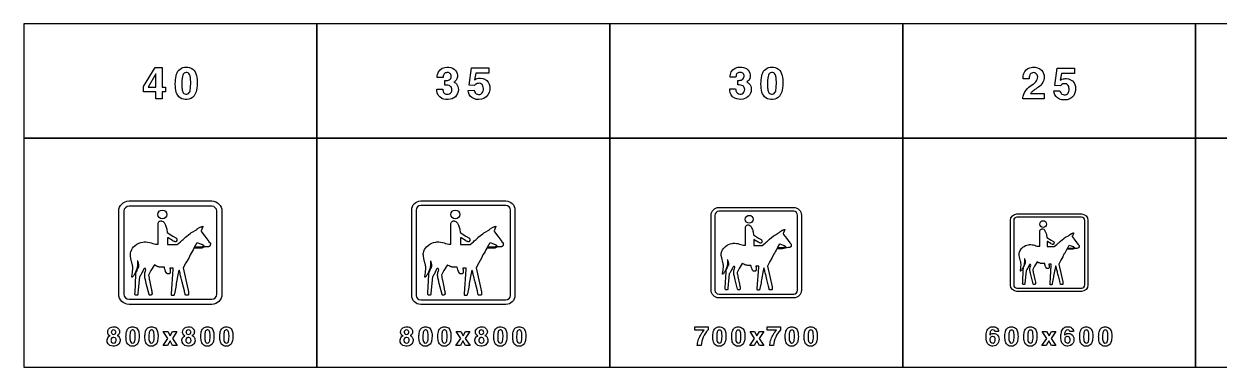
# Model space of a CAD drawing. Extents: x 0 to 18160, y 0 to 2655.
# Drawn here: x 0 to 9262, y 0 to 2655 of the extents above; entities that cross this region are included whole.
import ezdxf

# ---------------------------------------------------------------- set-up
doc = ezdxf.new("R2010")
doc.units = 0
doc.header["$MEASUREMENT"] = 0

msp = doc.modelspace()

# ---------------------------------------------------------------- linework, layer by layer
for points in [[(0, 1770), (2270, 1770), (2270, 2655), (0, 2655)], [(2270, 1770), (4540, 1770), (4540, 2655), (2270, 2655)], [(4540, 1770), (6810, 1770), (6810, 2655), (4540, 2655)], [(6810, 1770), (9080, 1770), (9080, 2655), (6810, 2655)], [(9080, 1770), (11350, 1770), (11350, 2655), (9080, 2655)], [(927.496, 2171.35), (1017.9, 2317.79), (1070.98, 2317.79), (1070.98, 2166.57), (1097.95, 2166.57), (1097.95, 2128.53), (1070.98, 2128.53), (1070.98, 2076.28), (1023.46, 2076.28), (1023.46, 2128.53), (927.496, 2128.53)], [(1023.46, 2269.13), (963.474, 2166.57), (1023.46, 2166.57)], [(0, 0), (2270, 0), (2270, 1770), (0, 1770)], [(2270, 0), (4540, 0), (4540, 1770), (2270, 1770)], [(4540, 0), (6810, 0), (6810, 1770), (4540, 1770)], [(6810, 0), (9080, 0), (9080, 1770), (6810, 1770)], [(9080, 0), (11350, 0), (11350, 1770), (9080, 1770)], [(1115.2, 221.769), (1080.08, 276.319), (1114.84, 276.319), (1133.11, 242.267), (1151.83, 276.319), (1185.98, 276.319), (1150.44, 222.29), (1186.95, 166.272), (1152.4, 166.272), (1132.54, 202.362), (1112.14, 166.272), (1077.99, 166.272)], [(3385.19, 221.769), (3350.07, 276.319), (3384.84, 276.319), (3403.11, 242.267), (3421.83, 276.319), (3455.97, 276.319), (3420.43, 222.29), (3456.95, 166.272), (3422.4, 166.272), (3402.54, 202.362), (3382.14, 166.272), (3347.99, 166.272)], [(5662.41, 221.386), (5627.29, 275.936), (5662.06, 275.936), (5680.33, 241.884), (5699.05, 275.936), (5733.19, 275.936), (5697.65, 221.908), (5734.17, 165.889), (5699.62, 165.889), (5679.76, 201.979), (5659.35, 165.889), (5625.21, 165.889)], [(7925.79, 221.523), (7890.67, 276.072), (7925.43, 276.072), (7943.7, 242.02), (7962.42, 276.072), (7996.57, 276.072), (7961.03, 222.044), (7997.54, 166.025), (7962.99, 166.025), (7943.13, 202.115), (7922.73, 166.025), (7888.58, 166.025)]]:
    msp.add_lwpolyline(points, close=True)
for points in [[(1173.29, 2191.65, -0.0563084), (1179.33, 2254.48, -0.130301), (1201.53, 2298.28, -0.174843), (1243.35, 2319.69, -0.147552), (1296.47, 2313.05, -0.192146), (1333.28, 2269.88, -0.0833996), (1342.52, 2212.85, -0.0545507), (1337.51, 2142.08, -0.116773), (1318.43, 2098, -0.221099), (1263.57, 2070.32, -0.162564), (1212.11, 2082.84, -0.174743), (1180.84, 2128.26, -0.0640867), (1173.37, 2186.95)], [(3199.84, 2150.87), (3246.2, 2150.87, 0.0411845), (3248.26, 2135.66, 0.335066), (3278.75, 2110.39, 0.276505), (3310.74, 2124.92, 0.158203), (3316.31, 2145.65, 0.0878221), (3313.34, 2161.57, 0.217575), (3294.82, 2178.43, 0.0882727), (3273.57, 2181.56), (3262.75, 2181.56), (3262.75, 2216.82, 0.0282129), (3282.34, 2217.42, 0.50028), (3309.32, 2262.91, 0.235001), (3290.79, 2277.96, 0.165496), (3265.12, 2275.67, 0.220849), (3250.9, 2259.12, 0.055705), (3248.02, 2240.92), (3203.2, 2240.92, -0.0488003), (3204.97, 2263.51, -0.30773), (3262.59, 2318.01, -0.146685), (3322.07, 2312.08, -0.469869), (3348.61, 2219.31, -0.0891152), (3336.57, 2207.54), (3332.3, 2204.54, -0.0245333), (3343.48, 2198.14, -0.202429), (3365.75, 2161.45, -0.422325), (3303.08, 2072, -0.154301), (3238.98, 2079.19, -0.287878), (3199.96, 2139.89, -0.0143877)], [(3442.43, 2139.57), (3489.39, 2141.35, 0.0452719), (3495.79, 2125.12, 0.0567733), (3500.53, 2118.25, 0.070207), (3504.95, 2114.77, 0.264984), (3540.97, 2112.87, 0.20748), (3558.38, 2135.98, 0.147389), (3557.24, 2174.01, 0.308532), (3527.86, 2195.42, 0.215743), (3498.08, 2185.19, 0.028781), (3492.71, 2178.95), (3450.09, 2180.96), (3467.91, 2315.64), (3601.95, 2315.64), (3601.95, 2273.77), (3501.51, 2273.77), (3492.55, 2221.76, -0.0211252), (3505.46, 2229.3, -0.121371), (3538.8, 2235.15, -0.244671), (3598.59, 2203.2, -0.173069), (3610.16, 2144.07, -0.256779), (3564.98, 2078.08, -0.199585), (3485.44, 2077.01, -0.245625), (3445.16, 2125.91, -0.0170062)], [(5469.08, 2152.29), (5515.45, 2152.29, 0.0411845), (5517.5, 2137.08, 0.335066), (5547.99, 2111.8, 0.276505), (5579.98, 2126.34, 0.158203), (5585.55, 2147.07, 0.0878221), (5582.59, 2162.99, 0.217575), (5564.07, 2179.85, 0.0882727), (5542.82, 2182.97), (5532, 2182.97), (5532, 2218.24, 0.0282129), (5551.59, 2218.83, 0.50028), (5578.56, 2264.33, 0.235001), (5560.04, 2279.38, 0.165496), (5534.37, 2277.09, 0.220849), (5520.15, 2260.54, 0.055705), (5517.27, 2242.33), (5472.44, 2242.33, -0.0488003), (5474.22, 2264.92, -0.30773), (5531.84, 2319.43, -0.146685), (5591.32, 2313.5, -0.469869), (5617.86, 2220.73, -0.0891152), (5605.81, 2208.96), (5601.55, 2205.96, -0.0245333), (5612.72, 2199.56, -0.202429), (5635, 2162.87, -0.422325), (5572.32, 2073.41, -0.154301), (5508.22, 2080.6, -0.287878), (5469.2, 2141.31, -0.0143877)], [(5711.68, 2191.65, -0.0563084), (5717.72, 2254.48, -0.130301), (5739.91, 2298.28, -0.174843), (5781.74, 2319.69, -0.147552), (5834.86, 2313.05, -0.192146), (5871.67, 2269.88, -0.0833996), (5880.91, 2212.85, -0.0545507), (5875.89, 2142.08, -0.116773), (5856.82, 2098, -0.221099), (5801.96, 2070.32, -0.162564), (5750.5, 2082.84, -0.174743), (5719.22, 2128.26, -0.0640867), (5711.76, 2186.95)], [(7741.06, 2074.79, -0.0640343), (7742.32, 2095.72, -0.161687), (7778.14, 2156.27, -0.0283718), (7819.97, 2188.65, 0.0545111), (7840.86, 2206.58, 0.192461), (7855.83, 2246.12, 0.234238), (7842.24, 2272.5, 0.196223), (7816.93, 2277.28, 0.252425), (7795.01, 2260.1, 0.0856617), (7790.86, 2243.08, 0.0202329), (7790.15, 2231.39), (7743.51, 2231.39, -0.0983795), (7749.55, 2272.7, -0.245047), (7795.72, 2315.83, -0.207102), (7872.69, 2307.49, -0.233443), (7905.15, 2255.16, -0.20961), (7886.99, 2190.98, -0.0785124), (7853.06, 2159.51, 0.0107372), (7817.24, 2133.72, 0.0665092), (7801.37, 2117.68), (7905.86, 2117.68), (7905.86, 2074.79)], [(1224.67, 2161.12, 0.0124589), (1225.19, 2154.8, 0.0668192), (1230.8, 2129.4, 0.615362), (1281.7, 2123.79, 0.0726881), (1287.15, 2136.83, 0.0588562), (1291.85, 2174.11, 0.0389037), (1290.23, 2241.09, 0.084671), (1283.64, 2264.43, 0.156013), (1272.18, 2276.6, 0.143208), (1256.47, 2279.56, 0.172584), (1240.71, 2273.36, 0.132565), (1230.76, 2257.8, 0.0498315), (1226.21, 2236.08, 0.0368731)], [(5763.06, 2161.12, 0.0124589), (5763.57, 2154.8, 0.0668192), (5769.18, 2129.4, 0.615362), (5820.09, 2123.79, 0.0726881), (5825.54, 2136.83, 0.0588562), (5830.24, 2174.11, 0.0389037), (5828.62, 2241.09, 0.084671), (5822.02, 2264.43, 0.156013), (5810.57, 2276.6, 0.143208), (5794.85, 2279.56, 0.172584), (5779.09, 2273.36, 0.132565), (5769.14, 2257.8, 0.0498315), (5764.6, 2236.08, 0.0368731)], [(7981.21, 2136.73), (8028.17, 2138.5, 0.0452719), (8034.56, 2122.27, 0.0567733), (8039.3, 2115.4, 0.070207), (8043.73, 2111.92, 0.264984), (8079.74, 2110.03, 0.20748), (8097.16, 2133.13, 0.147389), (8096.02, 2171.17, 0.308532), (8066.63, 2192.57, 0.215743), (8036.85, 2182.34, 0.028781), (8031.48, 2176.1), (7988.87, 2178.12), (8006.68, 2312.79), (8140.72, 2312.79), (8140.72, 2270.93), (8040.29, 2270.93), (8031.33, 2218.92, -0.0211252), (8044.24, 2226.46, -0.121371), (8077.57, 2232.3, -0.244671), (8137.37, 2200.35, -0.173069), (8148.94, 2141.23, -0.256779), (8103.76, 2075.23, -0.199585), (8024.22, 2074.17, -0.245625), (7983.93, 2123.06, -0.0170062)], [(814.998, 484.997, -0.414213), (734.998, 564.997), (734.998, 1205, -0.414213), (814.998, 1285), (1455, 1285, -0.414213), (1535, 1205), (1535, 564.997, -0.414213), (1455, 484.997)], [(814.998, 524.997), (1455, 524.997, 0.414213), (1495, 564.997), (1495, 1205, 0.414213), (1455, 1245), (814.998, 1245, 0.414213), (774.998, 1205), (774.998, 564.997, 0.414213)], [(1037.95, 1180.54, -1), (1107.35, 1180.54, -1)], [(3075, 484.997, -0.414213), (3005, 554.997), (3005, 1215, -0.414213), (3075, 1285), (3735, 1285, -0.414213), (3805, 1215), (3805, 554.997, -0.414213), (3735, 484.997)], [(3075, 519.997), (3735, 519.997, 0.414213), (3770, 554.997), (3770, 1215, 0.414213), (3735, 1250), (3075, 1250, 0.414213), (3040, 1215), (3040, 554.997, 0.414213)], [(3307.95, 1180.54, -1), (3377.35, 1180.54, -1)], [(5385, 534.997, -0.414213), (5325, 594.997), (5325, 1175, -0.414213), (5385, 1235), (5965, 1235, -0.414213), (6025, 1175), (6025, 594.997, -0.414213), (5965, 534.997)], [(5385, 564.997), (5965, 564.997, 0.414213), (5995, 594.997), (5995, 1175, 0.414213), (5965, 1205), (5385, 1205, 0.414213), (5355, 1175), (5355, 594.997, 0.414213)], [(1251.9, 557.206, -0.187963), (1250.58, 558.917, -0.0642955), (1244.74, 587.915, 0.0170824), (1244.34, 590.057), (1229.76, 646.811, 0.00722089), (1228.17, 651.645, -0.0113087), (1221.38, 677.944), (1219.22, 687.1, 0.0117115), (1219.06, 687.704), (1213.64, 706.562, -0.0253233), (1213.52, 707.079), (1211.65, 717.599, 0.0534491), (1202.28, 750.119, 0.019348), (1196.37, 726.163), (1180.3, 646.205, -0.0491163), (1177.17, 617.435), (1166.65, 567.698, -0.0205956), (1164.12, 557.407, -0.249828), (1161.97, 555.241, -0.065048), (1159.32, 554.777), (1146.83, 554.747, -0.122289), (1144.9, 555.361, -0.170191), (1143.89, 556.836, -0.0921659), (1143.57, 560.659), (1144.17, 566.857), (1156.78, 757.33, 0.031997), (1157.11, 761.804, 0.0698849), (1156.79, 764.333, 0.0890823), (1156.45, 764.99, 0.169316), (1155.95, 765.317, 0.0780682), (1133.27, 765.519, 0.155119), (1132.06, 764.999, 0.205071), (1131.55, 763.55, 0.0867522), (1132.29, 760.482, 0.00602735), (1133.77, 756.982, -0.0988261), (1134.43, 751.368, 0.0434639), (1134.41, 737.472, -0.12238), (1133.03, 729.027, -0.0687133), (1131.6, 726.953, 0.0732105), (1129.85, 724.116, -0.0909724), (1128.43, 722.006, -0.0542627), (1127.89, 721.623), (1114.12, 721.592, -0.072235), (1109.07, 722.669, -0.1754), (1104.97, 726.528, -0.00537377), (1102.84, 730.551, -0.0887331), (1088.39, 772.937, -0.0444184), (1050.99, 773.198, -0.0421002), (1048.26, 773.695, -0.0164291), (1041.46, 775.776, -0.0570736), (1011.59, 789.979), (984.61, 746.506), (965.222, 710.625, -0.0282402), (972.472, 671.273), (985.9, 607.362, -0.0174038), (992.323, 580.778, -0.0972274), (992.403, 563.269, -0.280418), (987.196, 557.812, -0.0636923), (978.191, 556.28, -0.248435), (971.309, 559.473, -0.0767044), (969.869, 562.349), (947.841, 645.707), (942.847, 673.865, -0.0829331), (935.855, 709.732, -0.0666022), (938.423, 735.765, -0.0556068), (942.016, 743.225, 0.316548), (940.966, 761.556, 0.147243), (937.855, 763.729, 0.209789), (934.285, 763.222, 0.126139), (930.617, 759.216), (920.554, 742.398, 0.0839725), (913.242, 726.512, -0.0475149), (911.182, 721.667, -0.0411681), (895.992, 698.876), (883.548, 571.627, -0.0246157), (882.742, 562.522, -0.0747849), (881.554, 559.101, -0.184949), (878.247, 556.533, -0.0632504), (871.054, 555.308, -0.216093), (865.329, 557.555, -0.0673029), (861.085, 562.029, -0.142081), (860.628, 563.262, -0.0403764), (860.704, 568.799), (861.122, 574.817), (867.525, 716.083, -0.0176311), (869.597, 730.721, 0.0112664), (869.855, 733.871, -0.124464), (872.167, 738.971, 0.04861), (876.434, 745.361, 0.039069), (880.417, 757.993, -0.0830851), (884.636, 766.131, 0.0428685), (887.554, 771.265, -0.0163493), (889.042, 773.685, 0.0350275), (889.384, 774.267, 0.098487), (891.16, 783.675, 0.034218), (891.338, 784.345, 0.146458), (889.266, 802.695, 0.0189493), (885.321, 809.783, -0.0703546), (884.321, 813.397, 0.0428597), (883.182, 818.743, 0.130525), (882.059, 820.481, 0.112504), (881.242, 820.89, 0.350006), (880.429, 820.57, 0.0949707), (880.16, 819.811, 0.0682164), (880.15, 816.772, 0.00978459), (880.838, 811.892), (880.891, 811.319, -0.0531123), (875.415, 759.479), (865.298, 733.381), (854.36, 713.874), (850.616, 708.673, -0.0242269), (844.367, 698.994, -0.0226095), (843.929, 698.532, -0.0655282), (840.117, 695.483, -0.0807651), (838.579, 694.898, -0.182262), (837.417, 695.095, -0.135237), (836.9, 695.716, -0.116544), (836.574, 697.471, -0.0519128), (836.872, 700.312), (842.579, 730.517), (843.954, 765.28, 0.0404939), (842.244, 783.807, -0.00726558), (842.042, 785.909, 0.0400634), (840.035, 796.755), (829.213, 839.821), (825.597, 860.452, -0.0261688), (825.463, 862.159, -0.120289), (828.091, 892.692, -0.0653888), (828.73, 894.646), (830.079, 897.371, -0.132901), (859.742, 937.639, 0.012917), (863.367, 940.63, -0.135997), (920.841, 966.745), (930.699, 968.017, -0.0996231), (986.085, 961.076, 0.109727), (1035.71, 951.195), (1039.35, 951.611), (1039.42, 1100.3), (1039.27, 1108.15, -0.0671848), (1039.57, 1111.2, -0.24738), (1050.67, 1127.96, -0.0984579), (1053.51, 1129.36, -0.109979), (1066.15, 1130.19), (1068.42, 1130, -0.239769), (1085.62, 1119.61, -0.0226611), (1097.28, 1098.39, -0.0767394), (1107.27, 1066.65), (1111.03, 1041.71), (1155.02, 1012.95), (1178.19, 1000.48, -0.0204631), (1180.51, 998.498, -0.0577705), (1181.43, 997.416, -0.212262), (1186.03, 987.589, -0.142811), (1180.81, 972.352, -0.0720518), (1177.85, 969.579, -0.178833), (1175.11, 969.02, -0.0474487), (1171.24, 970.011), (1169.85, 970.504, -0.0159672), (1164.91, 972.336), (1153.6, 977.983), (1152.6, 978.596), (1117.32, 999.738), (1116.88, 1000.15, 0.0883438), (1115.7, 1000.9, 0.27184), (1114.67, 1000.76, 0.145295), (1113.73, 999.31, 0.0878658), (1113.35, 995.485), (1113.62, 990.684), (1113.62, 948.62), (1187.65, 948.62), (1213.45, 970.272, 0.00443292), (1239.95, 992.904, 0.0297538), (1247.24, 1000.81, -0.0421583), (1250.93, 1004.16), (1285.48, 1030.67, -0.032774), (1304.47, 1043.56), (1332.95, 1060.02, 0.0713246), (1339.75, 1065.54, -0.0401448), (1343.6, 1068.72), (1360.43, 1080.38, -0.0857358), (1370.22, 1084.25, 0.0279209), (1380.19, 1087.91, -0.0854572), (1385.93, 1089.11, -0.251819), (1386.78, 1088.72, -0.123934), (1386.98, 1088.09, -0.101205), (1386.55, 1085.76, -0.0255147), (1384.66, 1081.33), (1375.68, 1060.46), (1373.39, 1055.9, 0.177192), (1373.02, 1052.34, 0.112121), (1375.39, 1048.61), (1376.9, 1047.06), (1401.54, 1012.49), (1433.5, 971.009, 0.0154368), (1434.31, 970.103), (1442.82, 961.167, -0.191746), (1445.28, 953.827, -0.072303), (1444.24, 946.909, -0.0130072), (1442.93, 940.582, -0.191116), (1439.82, 936.095, -0.0601122), (1438.42, 935.474, 0.128711), (1435.84, 933.763, -0.0648706), (1433.53, 931.74, -0.0806814), (1431.89, 931.09, -0.071471), (1409.64, 929.38, 0.0624777), (1399.19, 929.284, 0.0724637), (1388.97, 924.897, -0.124438), (1366.61, 919.658), (1316.57, 920.049, -0.0555133), (1287.54, 868.456), (1277.07, 843.33), (1254.53, 807.439), (1234.16, 767.086), (1275.53, 583.192), (1275.53, 562.112, -0.0726297), (1275.2, 559.339, -0.252256), (1273.25, 557.204, -0.021429), (1270.95, 556.554), (1267.74, 556.554), (1255.45, 556.543), (1253.97, 556.549, -0.103758)], [(3521.9, 557.206, -0.187963), (3520.58, 558.917, -0.0642955), (3514.73, 587.915, 0.0170824), (3514.33, 590.057), (3499.76, 646.811, 0.00722089), (3498.17, 651.645, -0.0113087), (3491.38, 677.944), (3489.22, 687.1, 0.0117115), (3489.06, 687.704), (3483.64, 706.562, -0.0253233), (3483.52, 707.079), (3481.65, 717.599, 0.0534491), (3472.28, 750.119, 0.019348), (3466.37, 726.163), (3450.3, 646.205, -0.0491163), (3447.16, 617.435), (3436.65, 567.698, -0.0205956), (3434.12, 557.407, -0.249828), (3431.97, 555.241, -0.065048), (3429.32, 554.777), (3416.83, 554.747, -0.122289), (3414.9, 555.361, -0.170191), (3413.89, 556.836, -0.0921659), (3413.57, 560.659), (3414.17, 566.857), (3426.78, 757.33, 0.031997), (3427.11, 761.804, 0.0698849), (3426.79, 764.333, 0.0890823), (3426.45, 764.99, 0.169316), (3425.95, 765.317, 0.0780682), (3403.27, 765.519, 0.155119), (3402.06, 764.999, 0.205071), (3401.55, 763.55, 0.0867522), (3402.29, 760.482, 0.00602735), (3403.77, 756.982, -0.0988261), (3404.43, 751.368, 0.0434639), (3404.41, 737.472, -0.12238), (3403.03, 729.027, -0.0687133), (3401.6, 726.953, 0.0732105), (3399.85, 724.116, -0.0909724), (3398.43, 722.006, -0.0542627), (3397.89, 721.623), (3384.12, 721.592, -0.072235), (3379.07, 722.669, -0.1754), (3374.97, 726.528, -0.00537377), (3372.84, 730.551, -0.0887331), (3358.39, 772.937, -0.0444184), (3320.99, 773.198, -0.0421002), (3318.26, 773.695, -0.0164291), (3311.46, 775.776, -0.0570736), (3281.58, 789.979), (3254.61, 746.506), (3235.22, 710.625, -0.0282402), (3242.47, 671.273), (3255.9, 607.362, -0.0174038), (3262.32, 580.778, -0.0972274), (3262.4, 563.269, -0.280418), (3257.2, 557.812, -0.0636923), (3248.19, 556.28, -0.248435), (3241.31, 559.473, -0.0767044), (3239.87, 562.349), (3217.84, 645.707), (3212.85, 673.865, -0.0829331), (3205.85, 709.732, -0.0666022), (3208.42, 735.765, -0.0556068), (3212.02, 743.225, 0.316548), (3210.97, 761.556, 0.147243), (3207.85, 763.729, 0.209789), (3204.28, 763.222, 0.126139), (3200.62, 759.216), (3190.55, 742.398, 0.0839725), (3183.24, 726.512, -0.0475149), (3181.18, 721.667, -0.0411681), (3165.99, 698.876), (3153.55, 571.627, -0.0246157), (3152.74, 562.522, -0.0747849), (3151.55, 559.101, -0.184949), (3148.25, 556.533, -0.0632504), (3141.05, 555.308, -0.216093), (3135.33, 557.555, -0.0673029), (3131.08, 562.029, -0.142081), (3130.63, 563.262, -0.0403764), (3130.7, 568.799), (3131.12, 574.817), (3137.53, 716.083, -0.0176311), (3139.6, 730.721, 0.0112664), (3139.85, 733.871, -0.124464), (3142.17, 738.971, 0.04861), (3146.43, 745.361, 0.039069), (3150.42, 757.993, -0.0830851), (3154.64, 766.131, 0.0428685), (3157.55, 771.265, -0.0163493), (3159.04, 773.685, 0.0350275), (3159.38, 774.267, 0.098487), (3161.16, 783.675, 0.034218), (3161.34, 784.345, 0.146458), (3159.27, 802.695, 0.0189493), (3155.32, 809.783, -0.0703546), (3154.32, 813.397, 0.0428597), (3153.18, 818.743, 0.130525), (3152.06, 820.481, 0.112504), (3151.24, 820.89, 0.350006), (3150.43, 820.57, 0.0949707), (3150.16, 819.811, 0.0682164), (3150.15, 816.772, 0.00978459), (3150.84, 811.892), (3150.89, 811.319, -0.0531123), (3145.41, 759.479), (3135.3, 733.381), (3124.36, 713.874), (3120.62, 708.673, -0.0242269), (3114.37, 698.994, -0.0226095), (3113.93, 698.532, -0.0655282), (3110.12, 695.483, -0.0807651), (3108.58, 694.898, -0.182262), (3107.42, 695.095, -0.135237), (3106.9, 695.716, -0.116544), (3106.57, 697.471, -0.0519128), (3106.87, 700.312), (3112.58, 730.517), (3113.95, 765.28, 0.0404939), (3112.24, 783.807, -0.00726558), (3112.04, 785.909, 0.0400634), (3110.03, 796.755), (3099.21, 839.821), (3095.6, 860.452, -0.0261688), (3095.46, 862.159, -0.120289), (3098.09, 892.692, -0.0653888), (3098.73, 894.646), (3100.08, 897.371, -0.132901), (3129.74, 937.639, 0.012917), (3133.37, 940.63, -0.135997), (3190.84, 966.745), (3200.7, 968.017, -0.0996231), (3256.08, 961.076, 0.109727), (3305.71, 951.195), (3309.35, 951.611), (3309.42, 1100.3), (3309.27, 1108.15, -0.0671848), (3309.57, 1111.2, -0.24738), (3320.67, 1127.96, -0.0984579), (3323.51, 1129.36, -0.109979), (3336.15, 1130.19), (3338.41, 1130, -0.239769), (3355.62, 1119.61, -0.0226611), (3367.28, 1098.39, -0.0767394), (3377.27, 1066.65), (3381.03, 1041.71), (3425.02, 1012.95), (3448.19, 1000.48, -0.0204631), (3450.51, 998.498, -0.0577705), (3451.43, 997.416, -0.212262), (3456.03, 987.589, -0.142811), (3450.81, 972.352, -0.0720518), (3447.85, 969.579, -0.178833), (3445.11, 969.02, -0.0474487), (3441.24, 970.011), (3439.85, 970.504, -0.0159672), (3434.91, 972.336), (3423.6, 977.983), (3422.6, 978.596), (3387.32, 999.738), (3386.88, 1000.15, 0.0883438), (3385.7, 1000.9, 0.27184), (3384.67, 1000.76, 0.145295), (3383.73, 999.31, 0.0878658), (3383.35, 995.485), (3383.62, 990.684), (3383.62, 948.62), (3457.65, 948.62), (3483.45, 970.272, 0.00443292), (3509.95, 992.904, 0.0297538), (3517.24, 1000.81, -0.0421583), (3520.93, 1004.16), (3555.48, 1030.67, -0.032774), (3574.47, 1043.56), (3602.95, 1060.02, 0.0713246), (3609.75, 1065.54, -0.0401448), (3613.6, 1068.72), (3630.43, 1080.38, -0.0857358), (3640.22, 1084.25, 0.0279209), (3650.19, 1087.91, -0.0854572), (3655.93, 1089.11, -0.251819), (3656.78, 1088.72, -0.123934), (3656.98, 1088.09, -0.101205), (3656.55, 1085.76, -0.0255147), (3654.66, 1081.33), (3645.68, 1060.46), (3643.39, 1055.9, 0.177192), (3643.02, 1052.34, 0.112121), (3645.39, 1048.61), (3646.9, 1047.06), (3671.54, 1012.49), (3703.5, 971.009, 0.0154368), (3704.31, 970.103), (3712.82, 961.167, -0.191746), (3715.28, 953.827, -0.072303), (3714.24, 946.909, -0.0130072), (3712.93, 940.582, -0.191116), (3709.82, 936.095, -0.0601122), (3708.41, 935.474, 0.128711), (3705.83, 933.763, -0.0648706), (3703.53, 931.74, -0.0806814), (3701.89, 931.09, -0.071471), (3679.64, 929.38, 0.0624777), (3669.19, 929.284, 0.0724637), (3658.97, 924.897, -0.124438), (3636.61, 919.658), (3586.57, 920.049, -0.0555133), (3557.54, 868.456), (3547.07, 843.33), (3524.53, 807.439), (3504.16, 767.086), (3545.53, 583.192), (3545.53, 562.112, -0.0726297), (3545.2, 559.339, -0.252256), (3543.25, 557.204, -0.021429), (3540.95, 556.554), (3537.74, 556.554), (3525.45, 556.543), (3523.97, 556.549, -0.103758)], [(5590.08, 1143.6, -1), (5650.81, 1143.6, -1)], [(7695, 584.997, -0.414213), (7645, 634.997), (7645, 1135, -0.414213), (7695, 1185), (8195, 1185, -0.414213), (8245, 1135), (8245, 634.997, -0.414213), (8195, 584.997)], [(7695, 609.997), (8195, 609.997, 0.414213), (8220, 634.997), (8220, 1135, 0.414213), (8195, 1160), (7695, 1160, 0.414213), (7670, 1135), (7670, 634.997, 0.414213)], [(7872.21, 1106.66, -1), (7924.27, 1106.66, -1)], [(5777.29, 598.18, -0.187963), (5776.13, 599.677, -0.0642955), (5771.02, 625.05, 0.0170824), (5770.67, 626.924), (5757.92, 676.584, 0.00722089), (5756.52, 680.814, -0.0113087), (5750.59, 703.826), (5748.69, 711.837, 0.0117115), (5748.55, 712.366), (5743.76, 729.093), (5742.07, 738.524, 0.0534491), (5733.87, 766.979, 0.019348), (5728.69, 746.017), (5714.64, 676.054, -0.0491163), (5711.89, 650.88), (5702.69, 607.361, -0.0205956), (5700.48, 598.356, -0.249828), (5698.6, 596.46, -0.065048), (5696.28, 596.054), (5685.35, 596.029, -0.122289), (5683.66, 596.566, -0.170191), (5682.78, 597.856, -0.0921659), (5682.49, 601.202), (5683.03, 606.624), (5694.06, 773.288, 0.031997), (5694.35, 777.204, 0.0698849), (5694.07, 779.416, 0.0890823), (5693.76, 779.991, 0.169316), (5693.33, 780.277, 0.0780682), (5673.48, 780.453, 0.155119), (5672.43, 779.998, 0.205071), (5671.98, 778.731, 0.0867522), (5672.63, 776.046, 0.00602735), (5673.93, 772.984, -0.0988261), (5674.5, 768.072, 0.0434639), (5674.48, 755.913, -0.12238), (5673.28, 748.523, -0.0687133), (5672.03, 746.708, 0.0732105), (5670.5, 744.226, -0.0909724), (5669.25, 742.38, -0.0542627), (5668.77, 742.044), (5656.73, 742.018, -0.072235), (5652.31, 742.96, -0.1754), (5648.72, 746.336, -0.00537377), (5646.86, 749.857, -0.0887331), (5634.22, 786.945, -0.0444184), (5601.49, 787.173, -0.0421002), (5599.1, 787.608, -0.0164291), (5593.15, 789.429, -0.0570736), (5567.01, 801.856), (5543.41, 763.818), (5526.44, 732.421, -0.0282402), (5532.79, 697.989), (5544.54, 642.067, -0.0174038), (5550.16, 618.805, -0.0972274), (5550.23, 603.485, -0.280418), (5545.67, 598.71, -0.0636923), (5537.79, 597.37, -0.248435), (5531.77, 600.163, -0.0767044), (5530.51, 602.68), (5511.23, 675.619), (5506.87, 700.256, -0.0829331), (5500.75, 731.64, -0.0666022), (5502.99, 754.419, -0.0556068), (5506.14, 760.947, 0.316548), (5505.22, 776.986, 0.147243), (5502.5, 778.887, 0.209789), (5499.37, 778.444, 0.126139), (5496.16, 774.939), (5487.36, 760.223, 0.0839725), (5480.96, 746.323, -0.0475149), (5479.16, 742.083, -0.0411681), (5465.87, 722.141), (5454.98, 610.798, -0.0246157), (5454.27, 602.831, -0.0747849), (5453.23, 599.838, -0.184949), (5450.34, 597.591, -0.0632504), (5444.05, 596.519, -0.216093), (5439.04, 598.486, -0.0673029), (5435.32, 602.4, -0.142081), (5434.92, 603.479, -0.0403764), (5434.99, 608.324), (5435.36, 613.589), (5440.96, 737.198, -0.0176311), (5442.77, 750.005, 0.0112664), (5443, 752.762, -0.124464), (5445.02, 757.224, 0.04861), (5448.75, 762.816, 0.039069), (5452.24, 773.869, -0.0830851), (5455.93, 780.99, 0.0428685), (5458.48, 785.482, -0.0163493), (5459.79, 787.599, 0.0350275), (5460.09, 788.108, 0.098487), (5461.64, 796.34, 0.034218), (5461.8, 796.926, 0.146458), (5459.98, 812.983, 0.0189493), (5456.53, 819.185, -0.0703546), (5455.66, 822.347, 0.0428597), (5454.66, 827.025, 0.130525), (5453.68, 828.545, 0.112504), (5452.96, 828.904, 0.350006), (5452.25, 828.623, 0.0949707), (5452.01, 827.959, 0.0682164), (5452.01, 825.3, 0.00978459), (5452.63, 820.779, -0.0531123), (5447.86, 775.168), (5439.01, 752.333), (5429.44, 735.264), (5426.16, 730.714, -0.0242269), (5420.69, 722.245, -0.0226095), (5420.31, 721.84, -0.0655282), (5416.98, 719.172, -0.0807651), (5415.63, 718.661, -0.182262), (5414.61, 718.832, -0.135237), (5414.16, 719.376, -0.116544), (5413.88, 720.912, -0.0519128), (5414.14, 723.398), (5419.13, 749.827), (5420.33, 780.244, 0.0404939), (5418.84, 796.455, -0.00726558), (5418.66, 798.295, 0.0400634), (5416.9, 807.786), (5407.44, 845.468), (5404.27, 863.52, -0.0261688), (5404.15, 865.014, -0.120289), (5406.45, 891.73, -0.0653888), (5407.01, 893.44), (5408.19, 895.825, -0.132901), (5434.15, 931.059, 0.012917), (5437.32, 933.676, -0.135997), (5487.61, 956.527), (5496.24, 957.639, -0.0996231), (5544.7, 951.566, 0.109727), (5588.12, 942.92), (5591.3, 943.285), (5591.36, 1073.39), (5591.23, 1080.26, -0.0671848), (5591.5, 1082.92, -0.24738), (5601.21, 1097.59, -0.0984579), (5603.7, 1098.82, -0.109979), (5614.76, 1099.54), (5616.74, 1099.37, -0.239769), (5631.79, 1090.28, -0.0226611), (5642, 1071.71, -0.0767394), (5650.73, 1043.94), (5654.02, 1022.12), (5692.52, 996.952), (5712.79, 986.048, -0.0204631), (5714.82, 984.31, -0.0577705), (5715.63, 983.364, -0.212262), (5719.65, 974.765, -0.142811), (5715.08, 961.433, -0.0720518), (5712.49, 959.006, -0.178833), (5710.1, 958.517, -0.0474487), (5706.71, 959.384), (5705.5, 959.816, -0.0159672), (5701.17, 961.418), (5691.28, 966.36), (5690.4, 966.896), (5659.53, 985.395), (5659.14, 985.759, 0.0883438), (5658.12, 986.41, 0.27184), (5657.21, 986.288, 0.145295), (5656.39, 985.021, 0.0878658), (5656.05, 981.674), (5656.29, 977.473), (5656.29, 940.667), (5721.07, 940.667), (5743.65, 959.613, 0.00443292), (5766.83, 979.416, 0.0297538), (5773.21, 986.33, -0.0421583), (5776.44, 989.269), (5806.67, 1012.46, -0.032774), (5823.28, 1023.74), (5848.21, 1038.14, 0.0713246), (5854.15, 1042.98, -0.0401448), (5857.52, 1045.76), (5872.25, 1055.96, -0.0857358), (5880.82, 1059.34, 0.0279209), (5889.54, 1062.55, -0.0854572), (5894.56, 1063.59, -0.251819), (5895.31, 1063.25, -0.123934), (5895.48, 1062.71, -0.101205), (5895.11, 1060.66, -0.0255147), (5893.45, 1056.79), (5885.6, 1038.52), (5883.59, 1034.54, 0.177192), (5883.27, 1031.42, 0.112121), (5885.34, 1028.16), (5886.66, 1026.81), (5908.22, 996.551), (5936.19, 960.257, 0.0154368), (5936.9, 959.465), (5944.34, 951.646, -0.191746), (5946.49, 945.223, -0.072303), (5945.59, 939.17, -0.0130072), (5944.44, 933.634, -0.191116), (5941.72, 929.707, -0.0601122), (5940.49, 929.165, 0.128711), (5938.23, 927.667, -0.0648706), (5936.22, 925.897, -0.0806814), (5934.78, 925.329, -0.071471), (5915.31, 923.832, 0.0624777), (5906.17, 923.748, 0.0724637), (5897.22, 919.91, -0.124438), (5877.66, 915.326), (5833.87, 915.667, -0.0555133), (5808.47, 870.524), (5799.31, 848.538), (5779.59, 817.134), (5761.76, 781.825), (5797.96, 620.917), (5797.96, 602.473, -0.0726297), (5797.68, 600.046, -0.252256), (5795.97, 598.178, -0.021429), (5793.95, 597.61), (5791.15, 597.61), (5780.39, 597.6), (5779.09, 597.605, -0.103758)], [(8032.68, 639.154, -0.187963), (8031.68, 640.437, -0.0642955), (8027.3, 662.185, 0.0170824), (8027, 663.792), (8016.07, 706.358, 0.00722089), (8014.88, 709.983, -0.0113087), (8009.79, 729.707), (8008.11, 736.801), (8003.93, 751.365), (8002.49, 759.449, 0.0534491), (7995.46, 783.839, 0.019348), (7991.02, 765.871), (7978.98, 705.903, -0.0491163), (7976.62, 684.325), (7968.74, 647.023, -0.0205956), (7966.84, 639.304, -0.249828), (7965.23, 637.68, -0.065048), (7963.24, 637.332), (7953.87, 637.31, -0.122289), (7952.43, 637.77, -0.170191), (7951.67, 638.876, -0.0921659), (7951.42, 641.744), (7951.88, 646.392), (7961.34, 789.247, 0.031997), (7961.58, 792.603, 0.0698849), (7961.34, 794.499, 0.0890823), (7960.9, 795.114, 0.0780682), (7943.7, 795.388, 0.155119), (7942.79, 794.998, 0.205071), (7942.41, 793.912, 0.0867522), (7942.97, 791.611, 0.00602735), (7944.08, 788.986, -0.0988261), (7944.57, 784.775, 0.0434639), (7944.56, 774.353, -0.12238), (7943.53, 768.019, -0.0687133), (7942.45, 766.464, 0.0732105), (7941.14, 764.336, -0.0909724), (7939.87, 762.61), (7929.34, 762.443, -0.072235), (7925.55, 763.251, -0.1754), (7922.48, 766.145, -0.00537377), (7920.88, 769.162, -0.0887331), (7910.04, 800.952, -0.0444184), (7882, 801.148, -0.0421002), (7879.94, 801.52, -0.0164291), (7874.84, 803.082, -0.0570736), (7852.44, 813.733), (7832.21, 781.129), (7817.67, 754.218, -0.0282402), (7823.1, 724.704), (7833.17, 676.771, -0.0174038), (7837.99, 656.832, -0.0972274), (7838.05, 643.701, -0.280418), (7834.15, 639.608, -0.0636923), (7827.39, 638.459, -0.248435), (7822.23, 640.854, -0.0767044), (7821.15, 643.011), (7804.63, 705.53), (7800.88, 726.648, -0.0829331), (7795.64, 753.548, -0.0666022), (7797.57, 773.073, -0.0556068), (7800.26, 778.668, 0.316548), (7799.47, 792.416, 0.147243), (7797.14, 794.046, 0.209789), (7794.46, 793.666, 0.126139), (7791.71, 790.661), (7784.17, 778.048, 0.0839725), (7778.68, 766.133, -0.0475149), (7777.14, 762.5, -0.0411681), (7765.74, 745.406), (7756.41, 649.969, -0.0246157), (7755.81, 643.141, -0.0747849), (7754.92, 640.575, -0.184949), (7752.43, 638.649, -0.0632504), (7747.04, 637.73, -0.216093), (7742.75, 639.416, -0.0673029), (7739.56, 642.771, -0.142081), (7739.22, 643.696, -0.0403764), (7739.28, 647.848), (7739.59, 652.362), (7744.39, 758.312, -0.0176311), (7745.95, 769.29, 0.0112664), (7746.14, 771.653, -0.124464), (7747.88, 775.477, 0.04861), (7751.08, 780.27, 0.039069), (7754.06, 789.744, -0.0830851), (7757.23, 795.848, 0.0428685), (7759.42, 799.698, -0.0163493), (7760.66, 801.731, 0.098487), (7762.19, 809.257, 0.146458), (7760.7, 823.27, 0.0189493), (7757.74, 828.587, -0.0703546), (7756.99, 831.297, 0.0428597), (7756.14, 835.307, 0.130525), (7755.29, 836.61, 0.112504), (7754.68, 836.917, 0.350006), (7754.07, 836.677, 0.0949707), (7753.87, 836.108, 0.0682164), (7753.86, 833.828, 0.00978459), (7754.4, 829.953, -0.0531123), (7750.31, 790.858), (7742.72, 771.285), (7734.52, 756.654), (7731.71, 752.754, -0.0242269), (7726.86, 745.322, -0.0655282), (7723.84, 742.861, -0.0807651), (7722.68, 742.423, -0.182262), (7721.81, 742.57, -0.135237), (7721.42, 743.036, -0.116544), (7721.18, 744.352, -0.0519128), (7721.4, 746.483), (7725.68, 769.137), (7726.71, 795.209, 0.0404939), (7725.43, 809.104, -0.00726558), (7725.28, 810.681, 0.0400634), (7723.78, 818.816), (7715.66, 851.115), (7712.95, 866.588, -0.0261688), (7712.85, 867.869, -0.120289), (7714.82, 890.768, -0.0653888), (7715.3, 892.234), (7716.31, 894.278, -0.132901), (7738.56, 924.479, 0.012917), (7741.27, 926.722, -0.135997), (7784.38, 946.308), (7791.77, 947.262, -0.0996231), (7833.31, 942.056, 0.109727), (7870.53, 934.646), (7873.26, 934.958), (7873.31, 1046.48), (7873.2, 1052.37, -0.0671848), (7873.43, 1054.65, -0.24738), (7881.75, 1067.22, -0.0984579), (7883.88, 1068.27, -0.109979), (7893.36, 1068.89), (7895.06, 1068.75, -0.239769), (7907.96, 1060.95, -0.0226611), (7916.71, 1045.04, -0.0767394), (7924.2, 1021.24), (7927.02, 1002.53), (7960.02, 980.958), (7977.39, 971.612, -0.0204631), (7979.13, 970.122, -0.0577705), (7979.82, 969.311, -0.212262), (7983.27, 961.941, -0.142811), (7979.36, 950.514, -0.0720518), (7977.13, 948.433, -0.178833), (7975.08, 948.014, -0.0474487), (7972.18, 948.757), (7971.14, 949.127, -0.0159672), (7967.43, 950.501), (7958.95, 954.736), (7958.2, 955.196), (7931.57, 971.208, 0.0883438), (7930.53, 971.922, 0.27184), (7929.75, 971.817, 0.145295), (7929.05, 970.732, 0.0878658), (7928.76, 967.863), (7928.96, 964.262), (7928.96, 932.714), (7984.49, 932.714), (8003.84, 948.953, 0.00443292), (8023.71, 965.927, 0.0297538), (8029.18, 971.853, -0.0421583), (8031.95, 974.373), (8057.86, 994.25, -0.032774), (8072.1, 1003.92), (8093.46, 1016.27, 0.0713246), (8098.56, 1020.41, -0.0401448), (8101.45, 1022.79), (8114.08, 1031.53, -0.0857358), (8121.42, 1034.43, 0.0279209), (8128.89, 1037.18, -0.0854572), (8133.2, 1038.08, -0.251819), (8133.91, 1037.55, -0.101205), (8133.67, 1035.57, -0.0255147), (8132.24, 1032.25), (8125.51, 1016.59), (8123.79, 1013.17, 0.177192), (8123.52, 1010.5, 0.112121), (8125.29, 1007.71), (8126.42, 1006.55), (8144.91, 980.615), (8168.88, 949.506, 0.0154368), (8169.48, 948.827), (8175.87, 942.124, -0.191746), (8177.71, 936.619, -0.072303), (8176.93, 931.431, -0.0130072), (8175.95, 926.686, -0.191116), (8173.62, 923.32, -0.0601122), (8172.56, 922.855, 0.128711), (8170.63, 921.572, -0.0648706), (8168.9, 920.054, -0.0806814), (8167.67, 919.567, -0.071471), (8150.98, 918.284, 0.0624777), (8143.14, 918.212, 0.0724637), (8135.48, 914.922, -0.124438), (8118.71, 910.993), (8081.18, 911.286, -0.0555133), (8059.41, 872.591), (8051.55, 853.747), (8034.65, 826.829), (8019.37, 796.563), (8050.39, 658.643), (8050.39, 642.834, -0.0726297), (8050.15, 640.753, -0.252256), (8048.68, 639.152, -0.021429), (8046.96, 638.665), (8044.56, 638.665), (8035.34, 638.657), (8034.22, 638.661, -0.103758)], [(1373.14, 951.793, -0.00524806), (1381.97, 947.461, -0.0729613), (1391.54, 942.072, -0.0837592), (1393.87, 939.284, -0.306797), (1393.75, 936.502, -0.116778), (1390.97, 934.235, -0.111256), (1370.92, 928.053, -0.013665), (1368.38, 927.985), (1322.64, 927.985), (1343.08, 963.967)], [(3643.14, 951.793, -0.00524806), (3651.97, 947.461, -0.0729613), (3661.54, 942.072, -0.0837592), (3663.87, 939.284, -0.306797), (3663.75, 936.502, -0.116778), (3660.97, 934.235, -0.111256), (3640.91, 928.053, -0.013665), (3638.38, 927.985), (3592.64, 927.985), (3613.08, 963.967)], [(5883.37, 943.444, -0.00524806), (5891.1, 939.653, -0.0729613), (5899.47, 934.938, -0.0837592), (5901.51, 932.498, -0.306797), (5901.4, 930.064, -0.116778), (5898.97, 928.081, -0.111256), (5881.42, 922.671, -0.013665), (5879.21, 922.612), (5839.19, 922.612), (5857.07, 954.096)], [(8123.61, 935.094, -0.00524806), (8130.23, 931.845, -0.0729613), (8137.4, 927.803, -0.0837592), (8139.15, 925.712, -0.306797), (8139.06, 923.626, -0.116778), (8136.97, 921.926, -0.111256), (8121.94, 917.289, -0.013665), (8120.04, 917.238), (8085.73, 917.238), (8101.06, 944.225)], [(667.968, 242.323, -0.0382282), (664.485, 243.627, -0.270406), (649.106, 267.703, -0.377372), (679.437, 309.622, -0.15371), (717.921, 307.513, -0.416366), (738.324, 258.058, -0.173733), (723.774, 243.674), (722.328, 242.987, -0.0479914), (731.997, 238.034, -0.173856), (743.608, 221.873, -0.440125), (712.542, 164.243, -0.184), (667.115, 168.106, -0.410286), (649.627, 226.897, -0.151435), (664.035, 240.357)], [(677.305, 267.821, 0.0587981), (678.182, 263.887, 0.18403), (685.267, 254.717, 0.217144), (702.684, 253.485, 0.192437), (710.883, 260.57, 0.157808), (712.542, 273.982, 0.166677), (707.968, 282.821, 0.173614), (695.954, 287.323, 0.2359), (681.001, 280.902, 0.184791)], [(791.138, 234.257, -0.0563084), (794.763, 271.959, -0.130301), (808.081, 298.238, -0.174843), (833.176, 311.082, -0.147552), (865.048, 307.101, -0.192146), (887.133, 281.2, -0.0833996), (892.678, 246.982, -0.0545507), (889.668, 204.518, -0.116773), (878.223, 178.073, -0.221099), (845.308, 161.461, -0.162564), (814.432, 168.973, -0.174743), (795.664, 196.224, -0.0640867), (791.185, 231.437)], [(821.967, 215.94, 0.0124589), (822.275, 212.148, 0.0668192), (825.64, 196.911, 0.615362), (856.185, 193.547, 0.0726881), (859.455, 201.366, 0.0588562), (862.275, 223.736, 0.0389037), (861.304, 263.926, 0.084671), (857.346, 277.93, 0.156013), (850.474, 285.229, 0.143208), (841.043, 287.006, 0.172584), (831.588, 283.286, 0.132565), (825.616, 273.949, 0.0498315), (822.891, 260.916, 0.0368731)], [(937.884, 234.248, -0.0563084), (941.51, 271.95, -0.130301), (954.827, 298.229, -0.174843), (979.922, 311.073, -0.147552), (1011.79, 307.092, -0.192146), (1033.88, 281.192, -0.0833996), (1039.42, 246.974, -0.0545507), (1036.41, 204.509, -0.116773), (1024.97, 178.064, -0.221099), (992.055, 161.452, -0.162564), (961.178, 168.964, -0.174743), (942.41, 196.215, -0.0640867), (937.931, 231.428)], [(968.713, 215.931, 0.0124589), (969.021, 212.139, 0.0668192), (972.386, 196.902, 0.615362), (1002.93, 193.538, 0.0726881), (1006.2, 201.357, 0.0588562), (1009.02, 223.727, 0.0389037), (1008.05, 263.917, 0.084671), (1004.09, 277.921, 0.156013), (997.22, 285.22, 0.143208), (987.789, 286.997, 0.172584), (978.334, 283.277, 0.132565), (972.363, 273.94, 0.0498315), (969.637, 260.907, 0.0368731)], [(1248.01, 242.296, -0.0382282), (1244.53, 243.599, -0.270406), (1229.15, 267.675, -0.377372), (1259.48, 309.594, -0.15371), (1297.96, 307.485, -0.416366), (1318.36, 258.03, -0.173733), (1303.82, 243.646), (1302.37, 242.959, -0.0479914), (1312.04, 238.007, -0.173856), (1323.65, 221.845, -0.440125), (1292.58, 164.215, -0.184), (1247.16, 168.078, -0.410286), (1229.67, 226.869, -0.151435), (1244.08, 240.329)], [(1257.35, 267.793, 0.0587981), (1258.22, 263.86, 0.18403), (1265.31, 254.689, 0.217144), (1282.73, 253.457, 0.192437), (1290.92, 260.542, 0.157808), (1292.58, 273.954, 0.166677), (1288.01, 282.793, 0.173614), (1276, 287.296, 0.2359), (1261.04, 280.874, 0.184791)], [(1371.18, 234.284, -0.0563084), (1374.8, 271.986, -0.130301), (1388.12, 298.265, -0.174843), (1413.22, 311.109, -0.147552), (1445.09, 307.128, -0.192146), (1467.17, 281.227, -0.0833996), (1472.72, 247.01, -0.0545507), (1469.71, 204.545, -0.116773), (1458.26, 178.1, -0.221099), (1425.35, 161.488, -0.162564), (1394.47, 169, -0.174743), (1375.71, 196.251, -0.0640867), (1371.23, 231.464)], [(1402.01, 215.967, 0.0124589), (1402.32, 212.175, 0.0668192), (1405.68, 196.938, 0.615362), (1436.23, 193.574, 0.0726881), (1439.5, 201.393, 0.0588562), (1442.32, 223.763, 0.0389037), (1441.34, 263.953, 0.084671), (1437.39, 277.957, 0.156013), (1430.52, 285.256, 0.143208), (1421.08, 287.033, 0.172584), (1411.63, 283.313, 0.132565), (1405.66, 273.976, 0.0498315), (1402.93, 260.943, 0.0368731)], [(1517.93, 234.312, -0.0563084), (1521.55, 272.013, -0.130301), (1534.87, 298.293, -0.174843), (1559.96, 311.136, -0.147552), (1591.84, 307.155, -0.192146), (1613.92, 281.255, -0.0833996), (1619.47, 247.037, -0.0545507), (1616.46, 204.572, -0.116773), (1605.01, 178.127, -0.221099), (1572.1, 161.516, -0.162564), (1541.22, 169.027, -0.174743), (1522.45, 196.279, -0.0640867), (1517.97, 231.492)], [(1548.75, 215.994, 0.0124589), (1549.06, 212.203, 0.0668192), (1552.43, 196.966, 0.615362), (1582.97, 193.601, 0.0726881), (1586.24, 201.421, 0.0588562), (1589.06, 223.79, 0.0389037), (1588.09, 263.98, 0.084671), (1584.13, 277.985, 0.156013), (1577.26, 285.283, 0.143208), (1567.83, 287.06, 0.172584), (1558.38, 283.34, 0.132565), (1552.4, 274.004, 0.0498315), (1549.68, 260.97, 0.0368731)], [(2937.96, 242.323, -0.0382282), (2934.48, 243.627, -0.270406), (2919.1, 267.703, -0.377372), (2949.43, 309.622, -0.15371), (2987.91, 307.513, -0.416366), (3008.32, 258.058, -0.173733), (2993.77, 243.674), (2992.32, 242.987, -0.0479914), (3001.99, 238.034, -0.173856), (3013.6, 221.873, -0.440125), (2982.54, 164.243, -0.184), (2937.11, 168.105, -0.410286), (2919.62, 226.897, -0.151435), (2934.03, 240.357)], [(2947.3, 267.821, 0.0587981), (2948.18, 263.887, 0.18403), (2955.26, 254.717, 0.217144), (2972.68, 253.485, 0.192437), (2980.88, 260.57, 0.157808), (2982.54, 273.982, 0.166677), (2977.96, 282.821, 0.173614), (2965.95, 287.323, 0.2359), (2951, 280.902, 0.184791)], [(3061.13, 234.257, -0.0563084), (3064.76, 271.959, -0.130301), (3078.07, 298.238, -0.174843), (3103.17, 311.082, -0.147552), (3135.04, 307.101, -0.192146), (3157.13, 281.201, -0.0833996), (3162.67, 246.983, -0.0545507), (3159.66, 204.518, -0.116773), (3148.22, 178.073, -0.221099), (3115.3, 161.461, -0.162564), (3084.43, 168.973, -0.174743), (3065.66, 196.224, -0.0640867), (3061.18, 231.438)], [(3091.96, 215.94, 0.0124589), (3092.27, 212.148, 0.0668192), (3095.63, 196.911, 0.615362), (3126.18, 193.547, 0.0726881), (3129.45, 201.366, 0.0588562), (3132.27, 223.736, 0.0389037), (3131.3, 263.926, 0.084671), (3127.34, 277.93, 0.156013), (3120.47, 285.229, 0.143208), (3111.04, 287.006, 0.172584), (3101.58, 283.286, 0.132565), (3095.61, 273.949, 0.0498315), (3092.89, 260.916, 0.0368731)], [(3207.88, 234.248, -0.0563084), (3211.5, 271.95, -0.130301), (3224.82, 298.23, -0.174843), (3249.92, 311.073, -0.147552), (3281.79, 307.092, -0.192146), (3303.87, 281.192, -0.0833996), (3309.42, 246.974, -0.0545507), (3306.41, 204.509, -0.116773), (3294.96, 178.064, -0.221099), (3262.05, 161.452, -0.162564), (3231.17, 168.964, -0.174743), (3212.4, 196.215, -0.0640867), (3207.93, 231.429)], [(3238.71, 215.931, 0.0124589), (3239.02, 212.139, 0.0668192), (3242.38, 196.902, 0.615362), (3272.93, 193.538, 0.0726881), (3276.2, 201.357, 0.0588562), (3279.02, 223.727, 0.0389037), (3278.04, 263.917, 0.084671), (3274.09, 277.921, 0.156013), (3267.21, 285.22, 0.143208), (3257.78, 286.997, 0.172584), (3248.33, 283.277, 0.132565), (3242.36, 273.94, 0.0498315), (3239.63, 260.907, 0.0368731)], [(3518, 242.296, -0.0382282), (3514.52, 243.599, -0.270406), (3499.14, 267.675, -0.377372), (3529.47, 309.594, -0.15371), (3567.96, 307.485, -0.416366), (3588.36, 258.03, -0.173733), (3573.81, 243.646), (3572.36, 242.959, -0.0479914), (3582.03, 238.007, -0.173856), (3593.64, 221.845, -0.440125), (3562.58, 164.215, -0.184), (3517.15, 168.078, -0.410286), (3499.66, 226.869, -0.151435), (3514.07, 240.329)], [(3527.34, 267.793, 0.0587981), (3528.22, 263.86, 0.18403), (3535.3, 254.689, 0.217144), (3552.72, 253.457, 0.192437), (3560.92, 260.542, 0.157808), (3562.58, 273.955, 0.166677), (3558, 282.793, 0.173614), (3545.99, 287.296, 0.2359), (3531.04, 280.874, 0.184791)], [(3641.17, 234.284, -0.0563084), (3644.8, 271.986, -0.130301), (3658.12, 298.265, -0.174843), (3683.21, 311.109, -0.147552), (3715.08, 307.128, -0.192146), (3737.17, 281.228, -0.0833996), (3742.71, 247.01, -0.0545507), (3739.7, 204.545, -0.116773), (3728.26, 178.1, -0.221099), (3695.34, 161.488, -0.162564), (3664.47, 169, -0.174743), (3645.7, 196.251, -0.0640867), (3641.22, 231.464)], [(3672, 215.967, 0.0124589), (3672.31, 212.175, 0.0668192), (3675.68, 196.938, 0.615362), (3706.22, 193.574, 0.0726881), (3709.49, 201.393, 0.0588562), (3712.31, 223.763, 0.0389037), (3711.34, 263.953, 0.084671), (3707.38, 277.957, 0.156013), (3700.51, 285.256, 0.143208), (3691.08, 287.033, 0.172584), (3681.62, 283.313, 0.132565), (3675.65, 273.976, 0.0498315), (3672.93, 260.943, 0.0368731)], [(3787.92, 234.312, -0.0563084), (3791.54, 272.013, -0.130301), (3804.86, 298.293, -0.174843), (3829.96, 311.136, -0.147552), (3861.83, 307.155, -0.192146), (3883.91, 281.255, -0.0833996), (3889.46, 247.037, -0.0545507), (3886.45, 204.572, -0.116773), (3875, 178.127, -0.221099), (3842.09, 161.516, -0.162564), (3811.21, 169.027, -0.174743), (3792.45, 196.279, -0.0640867), (3787.97, 231.492)], [(3818.75, 215.994, 0.0124589), (3819.06, 212.203, 0.0668192), (3822.42, 196.966, 0.615362), (3852.97, 193.601, 0.0726881), (3856.24, 201.421, 0.0588562), (3859.06, 223.79, 0.0389037), (3858.09, 263.98, 0.084671), (3854.13, 277.985, 0.156013), (3847.26, 285.283, 0.143208), (3837.82, 287.061, 0.172584), (3828.37, 283.34, 0.132565), (3822.4, 274.004, 0.0498315), (3819.67, 260.97, 0.0368731)], [(5197.97, 311.538), (5301.72, 311.538), (5301.72, 287.746, 0.17337), (5248.52, 165.709), (5218.19, 165.709, -0.0554097), (5224.99, 205.329, -0.10295), (5266.79, 281.111), (5270.2, 285.353), (5197.97, 285.353)], [(5338.35, 233.875, -0.0563084), (5341.98, 271.576, -0.130301), (5355.29, 297.856, -0.174843), (5380.39, 310.699, -0.147552), (5412.26, 306.718, -0.192146), (5434.35, 280.818, -0.0833996), (5439.89, 246.6, -0.0545507), (5436.88, 204.135, -0.116773), (5425.44, 177.69, -0.221099), (5392.52, 161.079, -0.162564), (5361.65, 168.59, -0.174743), (5342.88, 195.842, -0.0640867), (5338.4, 231.055)], [(5369.18, 215.557, 0.0124589), (5369.49, 211.766, 0.0668192), (5372.85, 196.529, 0.615362), (5403.4, 193.164, 0.0726881), (5406.67, 200.984, 0.0588562), (5409.49, 223.353, 0.0389037), (5408.52, 263.543, 0.084671), (5404.56, 277.548, 0.156013), (5397.69, 284.846, 0.143208), (5388.26, 286.624, 0.172584), (5378.8, 282.903, 0.132565), (5372.83, 273.567, 0.0498315), (5370.1, 260.533, 0.0368731)], [(5485.1, 233.866, -0.0563084), (5488.72, 271.567, -0.130301), (5502.04, 297.847, -0.174843), (5527.14, 310.69, -0.147552), (5559.01, 306.709, -0.192146), (5581.09, 280.809, -0.0833996), (5586.64, 246.591, -0.0545507), (5583.63, 204.126, -0.116773), (5572.18, 177.681, -0.221099), (5539.27, 161.07, -0.162564), (5508.39, 168.581, -0.174743), (5489.62, 195.833, -0.0640867), (5485.14, 231.046)], [(5515.93, 215.548, 0.0124589), (5516.23, 211.757, 0.0668192), (5519.6, 196.52, 0.615362), (5550.14, 193.155, 0.0726881), (5553.41, 200.975, 0.0588562), (5556.23, 223.344, 0.0389037), (5555.26, 263.534, 0.084671), (5551.31, 277.539, 0.156013), (5544.43, 284.837, 0.143208), (5535, 286.615, 0.172584), (5525.55, 282.894, 0.132565), (5519.58, 273.558, 0.0498315), (5516.85, 260.524, 0.0368731)], [(5759.16, 311.51), (5862.9, 311.51), (5862.9, 287.719, 0.17337), (5809.7, 165.681), (5779.37, 165.681, -0.0554097), (5786.17, 205.302, -0.10295), (5827.97, 281.084), (5831.39, 285.325), (5759.16, 285.325)], [(5899.54, 233.902, -0.0563084), (5903.16, 271.603, -0.130301), (5916.48, 297.883, -0.174843), (5941.57, 310.726, -0.147552), (5973.45, 306.745, -0.192146), (5995.53, 280.845, -0.0833996), (6001.08, 246.627, -0.0545507), (5998.07, 204.162, -0.116773), (5986.62, 177.717, -0.221099), (5953.71, 161.106, -0.162564), (5922.83, 168.617, -0.174743), (5904.06, 195.869, -0.0640867), (5899.58, 231.082)], [(5930.36, 215.584, 0.0124589), (5930.67, 211.793, 0.0668192), (5934.04, 196.556, 0.615362), (5964.58, 193.191, 0.0726881), (5967.85, 201.011, 0.0588562), (5970.67, 223.38, 0.0389037), (5969.7, 263.57, 0.084671), (5965.74, 277.575, 0.156013), (5958.87, 284.873, 0.143208), (5949.44, 286.65, 0.172584), (5939.99, 282.93, 0.132565), (5934.01, 273.594, 0.0498315), (5931.29, 260.56, 0.0368731)], [(6046.28, 233.929, -0.0563084), (6049.91, 271.63, -0.130301), (6063.22, 297.91, -0.174843), (6088.32, 310.754, -0.147552), (6120.19, 306.773, -0.192146), (6142.28, 280.872, -0.0833996), (6147.82, 246.654, -0.0545507), (6144.81, 204.19, -0.116773), (6133.37, 177.744, -0.221099), (6100.45, 161.133, -0.162564), (6069.58, 168.645, -0.174743), (6050.81, 195.896, -0.0640867), (6046.33, 231.109)], [(6077.11, 215.612, 0.0124589), (6077.42, 211.82, 0.0668192), (6080.78, 196.583, 0.615362), (6111.33, 193.218, 0.0726881), (6114.6, 201.038, 0.0588562), (6117.42, 223.408, 0.0389037), (6116.45, 263.597, 0.084671), (6112.49, 277.602, 0.156013), (6105.62, 284.901, 0.143208), (6096.19, 286.678, 0.172584), (6086.73, 282.957, 0.132565), (6080.76, 273.621, 0.0498315), (6078.04, 260.588, 0.0368731)], [(7553.86, 273.902), (7525.61, 273.902, 0.0333099), (7523.62, 279.233, 0.308433), (7507.89, 287.93, 0.256298), (7491.16, 277.717, 0.0718547), (7486.8, 266.674, 0.0422837), (7483.79, 247.859, -0.0343264), (7495.07, 255.821, -0.198215), (7524.83, 258.546, -0.294049), (7555.09, 226.603, -0.195966), (7547.53, 181.769, -0.251599), (7509.24, 161.911, -0.162734), (7477.67, 171.224, -0.142524), (7461.25, 194.636, -0.0867955), (7455.85, 229.162, -0.0561633), (7459.19, 267.835, -0.143087), (7476.02, 299.778, -0.165016), (7500.4, 311.366, -0.137094), (7531.63, 307.598, -0.238813), (7552.18, 282.1, -0.0169871)], [(7601.73, 234.02, -0.0563084), (7605.35, 271.722, -0.130301), (7618.67, 298.001, -0.174843), (7643.77, 310.845, -0.147552), (7675.64, 306.864, -0.192146), (7697.72, 280.963, -0.0833996), (7703.27, 246.745, -0.0545507), (7700.26, 204.281, -0.116773), (7688.81, 177.835, -0.221099), (7655.9, 161.224, -0.162564), (7625.02, 168.736, -0.174743), (7606.25, 195.987, -0.0640867), (7601.78, 231.2)], [(7632.56, 215.703, 0.0124589), (7632.86, 211.911, 0.0668192), (7636.23, 196.674, 0.615362), (7666.78, 193.309, 0.0726881), (7670.05, 201.129, 0.0588562), (7672.86, 223.499, 0.0389037), (7671.89, 263.688, 0.084671), (7667.94, 277.693, 0.156013), (7661.06, 284.992, 0.143208), (7651.63, 286.769, 0.172584), (7642.18, 283.049, 0.132565), (7636.21, 273.712, 0.0498315), (7633.48, 260.679, 0.0368731)], [(7748.47, 234.02, -0.0563084), (7752.1, 271.722, -0.130301), (7765.42, 298.001, -0.174843), (7790.51, 310.845, -0.147552), (7822.38, 306.864, -0.192146), (7844.47, 280.963, -0.0833996), (7850.01, 246.745, -0.0545507), (7847, 204.281, -0.116773), (7835.56, 177.835, -0.221099), (7802.64, 161.224, -0.162564), (7771.77, 168.736, -0.174743), (7753, 195.987, -0.0640867), (7748.52, 231.2)], [(7779.3, 215.703, 0.0124589), (7779.61, 211.911, 0.0668192), (7782.98, 196.674, 0.615362), (7813.52, 193.309, 0.0726881), (7816.79, 201.129, 0.0588562), (7819.61, 223.499, 0.0389037), (7818.64, 263.688, 0.084671), (7814.68, 277.693, 0.156013), (7807.81, 284.992, 0.143208), (7798.38, 286.769, 0.172584), (7788.92, 283.049, 0.132565), (7782.95, 273.712, 0.0498315), (7780.23, 260.679, 0.0368731)], [(8133.77, 273.892), (8105.52, 273.892, 0.0333099), (8103.53, 279.224, 0.308433), (8087.8, 287.921, 0.256298), (8071.07, 277.707, 0.0718547), (8066.71, 266.665, 0.0422837), (8063.7, 247.849, -0.0343264), (8074.98, 255.812, -0.198215), (8104.74, 258.537, -0.294049), (8135, 226.593, -0.195966), (8127.44, 181.759, -0.251599), (8089.15, 161.902, -0.162734), (8057.58, 171.214, -0.142524), (8041.16, 194.627, -0.0867955), (8035.76, 229.153, -0.0561633), (8039.1, 267.826, -0.143087), (8055.93, 299.769, -0.165016), (8080.31, 311.357, -0.137094), (8111.54, 307.589, -0.238813), (8132.09, 282.091, -0.0169871)], [(8181.64, 234.038, -0.0563084), (8185.26, 271.739, -0.130301), (8198.58, 298.019, -0.174843), (8223.68, 310.863, -0.147552), (8255.55, 306.882, -0.192146), (8277.63, 280.981, -0.0833996), (8283.18, 246.763, -0.0545507), (8280.17, 204.299, -0.116773), (8268.72, 177.853, -0.221099), (8235.81, 161.242, -0.162564), (8204.93, 168.754, -0.174743), (8186.16, 196.005, -0.0640867), (8181.69, 231.218)], [(8212.47, 215.72, 0.0124589), (8212.78, 211.929, 0.0668192), (8216.14, 196.692, 0.615362), (8246.69, 193.327, 0.0726881), (8249.96, 201.147, 0.0588562), (8252.78, 223.517, 0.0389037), (8251.8, 263.706, 0.084671), (8247.85, 277.711, 0.156013), (8240.97, 285.01, 0.143208), (8231.54, 286.787, 0.172584), (8222.09, 283.066, 0.132565), (8216.12, 273.73, 0.0498315), (8213.39, 260.697, 0.0368731)], [(8328.38, 234.065, -0.0563084), (8332.01, 271.767, -0.130301), (8345.33, 298.046, -0.174843), (8370.42, 310.89, -0.147552), (8402.29, 306.909, -0.192146), (8424.38, 281.008, -0.0833996), (8429.92, 246.79, -0.0545507), (8426.92, 204.326, -0.116773), (8415.47, 177.881, -0.221099), (8382.55, 161.269, -0.162564), (8351.68, 168.781, -0.174743), (8332.91, 196.032, -0.0640867), (8328.43, 231.245)], [(8359.21, 215.748, 0.0124589), (8359.52, 211.956, 0.0668192), (8362.89, 196.719, 0.615362), (8393.43, 193.354, 0.0726881), (8396.7, 201.174, 0.0588562), (8399.52, 223.544, 0.0389037), (8398.55, 263.734, 0.084671), (8394.59, 277.738, 0.156013), (8387.72, 285.037, 0.143208), (8378.29, 286.814, 0.172584), (8368.84, 283.094, 0.132565), (8362.86, 273.757, 0.0498315), (8360.14, 260.724, 0.0368731)], [(674.84, 207.087, 0.0490068), (675.765, 200.38, 0.121824), (679.864, 191.992, 0.229649), (696.878, 185.641, 0.256774), (712.873, 195.57, 0.178638), (714.674, 215.12, 0.196143), (706.475, 226.186, 0.197496), (689.082, 228.271, 0.222887), (677.163, 219.006, 0.124888)], [(1254.88, 207.059, 0.0490068), (1255.81, 200.353, 0.121824), (1259.91, 191.964, 0.229649), (1276.92, 185.613, 0.256774), (1292.91, 195.542, 0.178638), (1294.72, 215.092, 0.196143), (1286.52, 226.158, 0.197496), (1269.12, 228.244, 0.222887), (1257.2, 218.978, 0.124888)], [(2944.83, 207.087, 0.0490068), (2945.76, 200.38, 0.121824), (2949.86, 191.992, 0.229649), (2966.87, 185.641, 0.256774), (2982.87, 195.57, 0.178638), (2984.67, 215.12, 0.196143), (2976.47, 226.186, 0.197496), (2959.08, 228.271, 0.222887), (2947.16, 219.006, 0.124888)], [(3524.88, 207.059, 0.0490068), (3525.8, 200.353, 0.121824), (3529.9, 191.964, 0.229649), (3546.91, 185.613, 0.256774), (3562.91, 195.542, 0.178638), (3564.71, 215.092, 0.196143), (3556.51, 226.158, 0.197496), (3539.12, 228.244, 0.222887), (3527.2, 218.978, 0.124888)], [(7485.38, 212.101, 0.0641861), (7486.63, 201.84, 0.139351), (7492.27, 191.745, 0.240104), (7510.16, 186.129, 0.267924), (7524.24, 196.248, 0.140614), (7527.13, 216.603, 0.112774), (7523.2, 227.693, 0.271024), (7505.59, 236.271, 0.294594), (7487.58, 224.423, 0.0908659)], [(8065.29, 212.091, 0.0641861), (8066.54, 201.831, 0.139351), (8072.18, 191.736, 0.240104), (8090.07, 186.12, 0.267924), (8104.15, 196.238, 0.140614), (8107.04, 216.594, 0.112774), (8103.11, 227.684, 0.271024), (8085.5, 236.262, 0.294594), (8067.49, 224.413, 0.0908659)]]:
    msp.add_lwpolyline(points, format="xyb", close=True)

doc.saveas('drawing.dxf')
